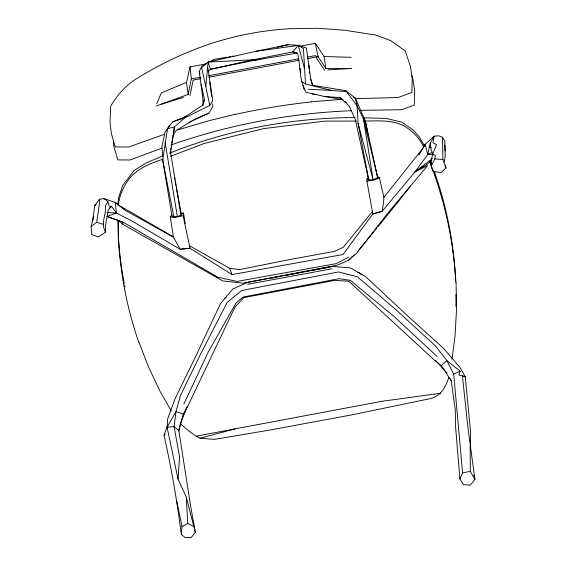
<?xml version="1.0" encoding="UTF-8"?>
<svg xmlns="http://www.w3.org/2000/svg" width="566" height="566" viewBox="0 0 566 566"><rect width="100%" height="100%" fill="white"/><g stroke="black" fill="none" stroke-linecap="round" stroke-linejoin="round"><path stroke-width="0.85" d="M123.883 208.804L115.33 202.536L104.045 198.616L99.383 199.303L99.383 204.199L96.673 222.353L91.126 226.534L91.812 234.515L98.194 236.935L105.616 232.216L105.368 226.485L108.255 210.028L111.537 206.328L116.363 212.979L132.147 221.129L180.144 249.238L190.013 248.297L232.095 274.595L343.017 254.495L372.831 213.983L382.177 211.274L414.998 171.894L427.776 154.468L430.153 143.495L434.122 136.144L439.011 135.833L442.456 137.305L444.763 140.778L445.223 155.975L444.388 161.869M470.304 449.439L470.643 432.686L465.259 376.85L460.024 367.476L443.39 348.224L407.237 315.517L365.778 276.76L350.467 267.902L332.412 266.43L247.434 282.392L232.824 289.035L220.393 303.786L196.296 355.144L175.078 398.683L167.593 419.095L167.076 427.21L178.035 479.077L186.341 497.224L195.298 532.365L191.124 537.7L184.926 537.375L181.318 534.41C177.101 501.073 171.364 467.926 163.999 435.141L167.076 427.21L176.005 411.517L180.483 395.457L200.555 354.139L227.192 302.393L241.724 290.5L338.461 271.956L357.337 276.781L395.301 309.156L435.629 346.059L446.878 360.584L453.691 374.168L462.585 472.808L459.896 478.942L463.519 484.637L470.367 485.161L474.874 479.374L467.643 425.165L462.429 375.803L465.259 376.85L458.8 374.954L460.165 371.204L446.878 360.584L441.303 365.629L434.136 359.912L348.861 281.245L335.065 280.354L243.861 297.61L234.954 307.09L187.806 406.19L183.214 414.114L178.835 430.592L190.516 505.346L195.298 532.365M442.456 137.305L442.895 159.414L445.994 167.96L440.964 172.538L433.266 171.427C428.292 162.81 433.174 152.926 436.542 144.627L433.018 142.901L434.122 136.144L425.123 144.33L419.102 154.221M176.323 187.183L181.318 214.061L180.964 215.271L177.363 216.601L173.875 216.898L171.937 215.971L162.711 160.022L167.557 128.715L172.814 121.796L184.481 118.004L209.809 105.46L205.798 86.704L208.132 62.076L255.655 51.357L288.292 44.65L298.303 45.372L306.383 48.011L310.734 79.113L312.474 85.268L345.727 90.645L355.222 97.975L365.459 121.372L377.678 177.639L373.1 179.797L368.77 179.967L367.093 179.047L366.91 181.24L372.831 213.983L382.177 211.274L383.515 202.451L383.911 197.322L379.418 177.823L377.444 176.443M178.035 479.077L179.578 456.712L174.073 426.637L176.005 411.517L183.214 414.114M184.12 117.417L202.755 105.212L203.13 100.246L199.211 71.557L201.956 65.953L205.755 63.901M181.318 534.41L182.011 526.472L176.79 501.335M117.855 204.496L118.754 197.18L122.617 185.57L134.092 170.522L146.325 162.824L162.569 156.075M105.616 232.216C100.232 223.662 106.415 214.811 105.46 205.854L107.837 201.673L104.045 198.616M452.015 359.177L455.022 336.211L456.536 309.475L456.083 282.491M184.481 118.004L174.554 126.855L170.571 152.381L180.964 215.271M172.007 215.087L170.324 217.096L173.422 237.211L180.144 249.238L190.013 248.297L183.115 215.766L183.547 213.035L181.092 213.325M170.048 153.365L170.338 151.653M170.628 149.94L170.918 148.228M171.208 146.523L171.505 144.811M171.795 143.099L174.554 126.855L167.557 128.715M118.308 205.394C119.334 195.256 123.607 185.782 129.982 177.894C138.479 167.876 150.981 163.312 163.029 159.145M431.122 166.163L434.787 158.968L435.459 155.487L432.749 154.228L430.875 148.632L430.153 143.495M156.421 105.955L188.209 94.437L191.336 78.872L190.049 66.845L205.571 64.029M190.006 95.449L193.176 80.075L200.972 78.66M188.209 94.437L186.547 82.388L190.049 66.845M91.126 226.534L92.845 219.297L94.777 205.6L99.383 199.303M92.76 220.188L93.715 216.212M178.672 431.073L180.398 423.87L187.268 406.494M448.739 377.628C445.64 386.981 441.346 395.443 431.044 398.457L351.62 414.913L270.484 429.927L214.493 439.379L200.031 438.226L196.14 436.188L188.563 430.832L180.363 423.587M202.755 105.212L204.588 100.401L201.206 84.461M173.925 128.489L174.554 126.855M156.676 103.868L161.338 92.881L186.547 82.388M183.893 403.968L208.281 351.967L235.994 303.107L242.97 297.086L339.041 278.67L350.304 280.326L394.594 316.96L437.03 356.446M418.953 154.999L425.123 144.33L427.776 154.468L432.834 154.376M188.938 122.468L208.911 113.115L212.873 106.493L212.575 103.946M209.809 105.46L212.703 100.755L207.913 67.878M169.715 125.093L165.081 132.267L161.968 146.325L162.562 156.258M173.047 135.316L176.309 130.456L195.037 119.023L208.911 113.115M432.339 158.558L414.998 171.894L427.691 165.527L387.618 213.29L356.898 252.974L348.465 260.346L337.265 265.185L243.253 283.17L222.799 280.927L122.348 224.051L123.522 222.41L217.747 277.142L236.906 281.444L336.225 263.629L348.805 257.063M403.339 195.284L378.053 226.718M404.414 193.912L410.336 186.327M383.911 197.322L421.769 149.742M372.768 211.09L343.329 247.25L334.633 251.346L287.181 260.035L239.743 269.572L229.704 268.334L189.228 245.602M357.868 251.092L374.126 231.459M375.244 230.1L376.928 228.07M208.217 71.599L210.446 69.3L252.995 59.805L292.742 51.916L295.898 52.652M348.465 260.346L354.146 254.834M431.78 160.093L428.115 163.574L414.998 171.894M109.578 208.012L111.537 206.328L109.146 206.201L107.837 201.673M252.995 59.805L208.132 62.076L201.652 67.616L205.798 86.704M163.999 435.141L165.222 434.101M300.652 46.15L315.382 43.285L318.021 56.607L316.302 57.824L324.516 70.106M94.777 205.6L96.1 204.687M224.794 298.07L226.174 297.122M210.311 61.439L214.111 59.388L226.98 57.216M182.011 526.472L187.742 523.515L193.721 526.514M453.691 374.168L460.165 371.204M379.418 177.823L375.35 179.67L366.91 181.24M427.776 154.468L431.787 152.664M182.04 213.686L183.547 213.035L185.146 223.457M169.878 153.032C228.685 129.543 291.957 117.707 355.257 117.572M172.814 121.796L186.398 116.207M162.117 148.059L130.046 159.987L117.82 159.902L113.9 146.651L113.285 141.429M170.423 156.329L204.093 143.495L263.777 128.588L324.806 121.131L356.417 121.06M353.587 97.302L355.222 97.975L357.118 105.934L358.073 123.324L368.77 179.967L368.388 178.799L367.093 179.047L368.622 178.467M107.087 216.438L123.522 222.41L107.087 216.438L116.363 212.979L115.33 202.536L125.008 210.227L173.422 237.211M171.017 144.946C229.004 124.661 290.068 113.15 351.444 110.695M164.678 134.22L128.68 147.026L115.308 146.962L111.375 133.611L110.052 122.306L110.674 106.189C117.275 95.031 125.794 85.169 136.972 78.426C160.086 64.085 184.728 52.383 210.51 43.702A309.086 303.694 -17 0 1 290.415 28.682L317.554 28.3L344.609 30.217L375.803 35.078L390.639 40.561L405.185 50.862L410.407 66.321L412.239 77.967L411.864 92.499L398.11 97.522L355.207 98.654M177.689 129.961L209.392 120.608L234.402 114.502M161.6 104.059L183.32 97.472M259.886 59.189L210.446 69.3L208.132 62.076M200.031 438.226L235.18 428.858M367.093 179.047L368.685 178.644M277.276 47.183L288.292 44.65M298.445 58.864L208.691 75.717M307.883 57.032L314.746 55.701L318.021 56.607L325.846 68.5L351.663 68.479L328.018 69.894M298.94 60.307L208.776 77.238M307.614 58.623L318.021 56.607M183.115 215.766L174.611 217.372L170.324 217.096M271.772 278.076L276.109 277.255M277.842 276.93L279.583 276.597M286.523 275.281L290.86 274.46M292.601 274.135L294.334 273.81M296.068 273.477L303.008 272.161M304.749 271.836L309.086 271.015M310.819 270.69L329.907 267.074M196.14 436.188L381.434 401.372L440.631 393.228M247.575 284.295L331.817 268.836M191.336 78.872L200.88 77.139M462.585 472.808L470.318 471.414L474.874 479.374L474.032 475.129M296.619 53.162L252.995 60.541M228.692 56.933L230.412 56.642M232.124 56.352L233.843 56.062M255.655 51.357L298.303 45.372L303.44 48.669L305.513 84.009L331.343 90.411L346.576 91.628L357.118 105.934L363.556 119.108L377.678 177.639M311.335 101.802L341.284 99.34M167.076 427.21L174.073 426.637L178.835 430.592M360.16 110.349L401.69 109.705L414.291 105.05L414.694 90.61L412.855 78.964L411.829 75.731M365.197 121.046C378.576 120.983 392.811 119.518 404.916 126.501C413.017 131.432 419.866 138.401 423.722 147.153M364.037 117.813L385.991 118.414L401.542 122.037L412.579 129.543L419.13 136.717L424.557 146.169M315.382 43.285L324.12 56.529L351.21 57.322M106.91 212.611L116.363 212.979M308.399 89.272L331.343 90.411M434.787 158.968L442.895 159.414M304.366 68.182L298.303 45.372L292.742 51.916L297.518 53.112C300.843 65.974 298.975 80.584 305.965 92.272L324.276 96.439L340.216 97.635L342.975 99.821M312.453 94.133L315.941 94.494M324.276 96.439L342.437 99.489M357.514 272.395L359.983 273.095L361.801 275.026M96.673 222.353L103.118 224.242M431.073 147.174L429.495 146.594L430.903 147.351M120.657 206.314L173.79 237.083M301.692 81.561L305.513 84.009M345.041 101.463L346.42 102.559M340.216 97.635L349.364 106.33L355.328 119.56L368.388 178.799M119.893 221.405L122.348 224.051M435.629 360.528L447.041 373.044M345.727 90.645L346.576 91.628M441.303 365.629L451.208 380.734L455.276 409.883L455.453 425.2L459.896 478.942M171.25 410.973L160.206 391.58L148.816 367.631L139.13 342.763M450.012 378.378L451.208 380.734M189.235 246.734L190.013 248.297M445.074 165.753L445.994 167.96M429.622 161.742L434.688 174.816M430.231 160.935L431.49 164.218M434.327 171.597L435.587 174.88M229.704 268.334L232.095 274.595M199.211 71.557L200.053 73.997M310.734 79.113L312.849 85.777M203.13 100.246L203.569 101.845M358.073 123.324L373.1 179.797L363.556 119.108M299.923 68.316L300.787 72.568M303.376 85.332L304.239 89.584M209.675 82.013L211.691 96.305M162.711 160.022L173.875 216.898M365.459 121.372L367.865 134.354M174.554 177.639L174.88 179.38M175.198 181.113L176.005 185.45M165.116 142.257L177.363 216.601M324.12 56.529L325.846 68.5M308.937 65.288L309.163 68.79M309.333 71.415L309.439 73.163M186.341 497.224L187.742 523.515M444.826 145.122L445.095 150.995M117.919 220.139L118.181 234.161M118.223 220.11L118.506 236.489M470.19 446.206L470.318 471.414M434.497 174.859A395.337 352.738 42.8 0 1 455.92 282.484M138.967 342.833A395.344 358.894 -60.7 0 1 118.259 236.524M435.509 174.908A417.34 395.061 -30.6 0 1 455.205 273.994M455.312 275.741A417.34 395.061 -30.6 0 1 455.588 280.998M455.963 294.179A417.34 395.061 -30.6 0 1 455.913 306.496M124.881 286.99A417.517 392.924 15.7 0 1 124.548 285.299M124.23 283.608A417.517 392.924 15.7 0 1 118.252 234.161M234.458 114.601A291.398 123.155 -9.6 0 1 311.314 101.922"/></g></svg>
